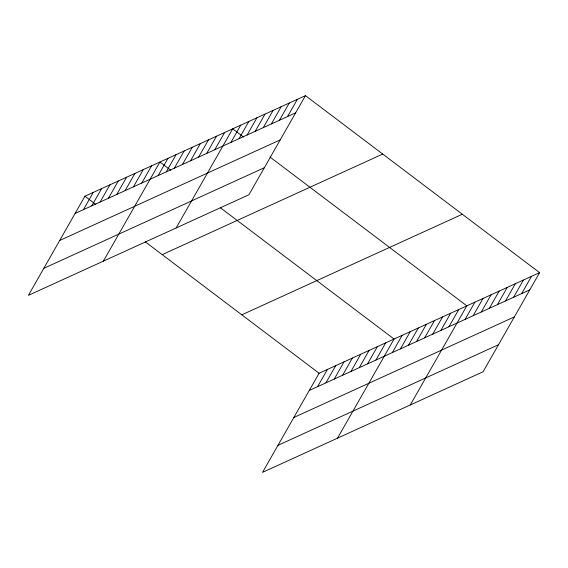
<?xml version="1.0" encoding="UTF-8"?>
<svg xmlns="http://www.w3.org/2000/svg" width="568" height="568" viewBox="0 0 568 568"><rect width="100%" height="100%" fill="white"/><g stroke="black" fill="none" stroke-linecap="round" stroke-linejoin="round"><path stroke-width="0.85" d="M305.456 95.644L84.937 196.223L28.4 295.346L248.919 194.76L305.456 95.644L539.6 272.654L483.063 371.777L262.544 472.356L319.081 373.24L539.6 272.654M83.446 209.649L93.266 192.424M91.775 205.85L101.601 188.626M100.103 202.052L109.929 184.827M108.438 198.246L118.258 181.022M116.767 194.448L126.593 177.223M125.095 190.649L134.921 173.425M133.43 186.851L143.25 169.626M141.759 183.052L151.585 165.828M103.376 261.145L159.913 162.029L170.755 170.222M158.174 175.562L168 158.337M166.261 171.877L176.087 154.652M174.348 168.185L184.174 150.96M182.434 164.5L192.254 147.275M190.514 160.808L200.341 143.583M198.601 157.123L208.428 139.898M206.688 153.431L216.514 136.206M214.775 149.746L224.601 132.522M176.144 227.953L232.688 128.837L243.53 137.03M230.949 142.369L240.768 125.145M239.029 138.684L248.855 121.46M247.115 134.992L256.942 117.768M255.202 131.307L265.029 114.083M263.289 127.615L273.116 110.391M271.376 123.93L281.195 106.706M279.463 120.238L289.282 103.014M287.543 116.554L297.369 99.329M317.59 386.666L327.409 369.441M325.918 382.86L335.745 365.636M334.247 379.062L344.073 361.837M342.582 375.263L352.401 358.039M350.91 371.465L360.737 354.24M359.239 367.666L369.065 350.442M367.574 363.861L377.393 346.636M375.902 360.062L385.729 342.838M337.52 438.162L394.057 339.039L220.235 207.632M392.318 352.579L402.144 335.354M400.404 348.887L410.231 331.662M408.491 345.202L418.318 327.977M416.578 341.51L426.398 324.285M424.658 337.825L434.485 320.601M432.745 334.133L442.571 316.909M440.832 330.448L450.658 313.224M448.919 326.763L458.745 309.539M410.288 404.97L466.832 305.847L269.963 157.017M465.093 319.386L474.912 302.162M473.172 315.694L482.999 298.47M481.259 312.01L491.086 294.785M489.346 308.317L499.173 291.093M497.433 304.633L507.26 287.408M505.52 300.941L515.346 283.716M513.607 297.256L523.426 280.031M521.687 293.571L531.513 276.346M75.111 213.447L295.63 112.869M59.697 240.477L280.216 139.891M43.814 268.316L264.333 167.737M162.207 254.641L382.725 154.056M241.812 314.821L462.331 214.242M309.255 390.464L529.774 289.879M293.841 417.487L514.36 316.909M277.958 445.333L498.477 344.748M84.937 196.223L95.779 204.423M145.259 241.826L319.081 373.24"/></g></svg>
